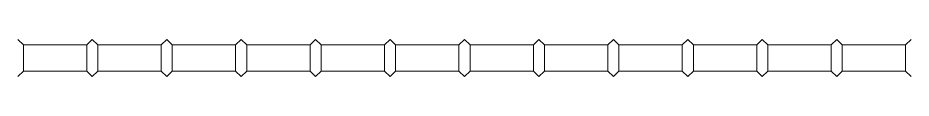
# Model space of a CAD drawing. Header units: centimetres. Extents: x -2268 to 4168, y -1681 to 1458.
# Drawn here: x 3077.1 to 3317.1, y 232.8 to 242.8 of the extents above; entities that cross this region are included whole.
import ezdxf

# ---------------------------------------------------------------- set-up
doc = ezdxf.new("R2010")
doc.units = ezdxf.units.CM
doc.layers.add('PDF11_Text_Num_Penna__4', color=4, linetype='Continuous', lineweight=18)

msp = doc.modelspace()

# ---------------------------------------------------------------- linework, layer by layer
at = {"layer": 'PDF11_Text_Num_Penna__4', "color": 4, "linetype": 'Continuous', "lineweight": 18}
for p, q in [((3077.0782, 242.8014), (3078.5782, 241.3014)), ((3095.5782, 241.3014), (3097.0782, 242.8014)), ((3097.0782, 242.8014), (3098.5782, 241.3014)), ((3115.5782, 241.3014), (3117.0782, 242.8014)), ((3117.0782, 242.8014), (3118.5782, 241.3014)), ((3135.5782, 241.3014), (3137.0782, 242.8014)), ((3137.0782, 242.8014), (3138.5782, 241.3014)), ((3155.5782, 241.3014), (3157.0782, 242.8014)), ((3157.0782, 242.8014), (3158.5782, 241.3014)), ((3175.5782, 241.3014), (3177.0782, 242.8014)), ((3177.0782, 242.8014), (3178.5782, 241.3014)), ((3195.5782, 241.3014), (3197.0782, 242.8014)), ((3197.0782, 242.8014), (3198.5782, 241.3014)), ((3215.5782, 241.3014), (3217.0782, 242.8014)), ((3217.0782, 242.8014), (3218.5782, 241.3014)), ((3235.5782, 241.3014), (3237.0782, 242.8014)), ((3237.0782, 242.8014), (3238.5782, 241.3014)), ((3255.5782, 241.3014), (3257.0782, 242.8014)), ((3257.0782, 242.8014), (3258.5782, 241.3014)), ((3275.5782, 241.3014), (3277.0782, 242.8014)), ((3277.0782, 242.8014), (3278.5782, 241.3014)), ((3295.5782, 241.3014), (3297.0782, 242.8014)), ((3297.0782, 242.8014), (3298.5782, 241.3014)), ((3315.5782, 241.3014), (3317.0782, 242.8014)), ((3095.5782, 241.3014), (3078.5782, 241.3014)), ((3078.5782, 234.3014), (3078.5782, 241.3014)), ((3095.5782, 234.3014), (3095.5782, 241.3014)), ((3115.5782, 241.3014), (3098.5782, 241.3014)), ((3098.5782, 234.3014), (3098.5782, 241.3014)), ((3115.5782, 234.3014), (3115.5782, 241.3014)), ((3135.5782, 241.3014), (3118.5782, 241.3014)), ((3118.5782, 234.3014), (3118.5782, 241.3014)), ((3135.5782, 234.3014), (3135.5782, 241.3014)), ((3155.5782, 241.3014), (3138.5782, 241.3014)), ((3138.5782, 234.3014), (3138.5782, 241.3014)), ((3155.5782, 234.3014), (3155.5782, 241.3014)), ((3175.5782, 241.3014), (3158.5782, 241.3014)), ((3158.5782, 234.3014), (3158.5782, 241.3014)), ((3175.5782, 234.3014), (3175.5782, 241.3014)), ((3195.5782, 241.3014), (3178.5782, 241.3014)), ((3178.5782, 234.3014), (3178.5782, 241.3014)), ((3195.5782, 234.3014), (3195.5782, 241.3014)), ((3215.5782, 241.3014), (3198.5782, 241.3014)), ((3198.5782, 234.3014), (3198.5782, 241.3014)), ((3215.5782, 234.3014), (3215.5782, 241.3014)), ((3235.5782, 241.3014), (3218.5782, 241.3014)), ((3218.5782, 234.3014), (3218.5782, 241.3014)), ((3235.5782, 234.3014), (3235.5782, 241.3014)), ((3255.5782, 241.3014), (3238.5782, 241.3014)), ((3238.5782, 234.3014), (3238.5782, 241.3014)), ((3255.5782, 234.3014), (3255.5782, 241.3014)), ((3275.5782, 241.3014), (3258.5782, 241.3014)), ((3258.5782, 234.3014), (3258.5782, 241.3014)), ((3275.5782, 234.3014), (3275.5782, 241.3014)), ((3295.5782, 241.3014), (3278.5782, 241.3014)), ((3278.5782, 234.3014), (3278.5782, 241.3014)), ((3295.5782, 234.3014), (3295.5782, 241.3014)), ((3315.5782, 241.3014), (3298.5782, 241.3014)), ((3298.5782, 234.3014), (3298.5782, 241.3014)), ((3315.5782, 234.3014), (3315.5782, 241.3014)), ((3078.5782, 234.3014), (3077.0782, 232.8014)), ((3095.5782, 234.3014), (3078.5782, 234.3014)), ((3095.5782, 234.3014), (3097.0782, 232.8014)), ((3098.5782, 234.3014), (3097.0782, 232.8014)), ((3115.5782, 234.3014), (3098.5782, 234.3014)), ((3115.5782, 234.3014), (3117.0782, 232.8014)), ((3118.5782, 234.3014), (3117.0782, 232.8014)), ((3135.5782, 234.3014), (3118.5782, 234.3014)), ((3135.5782, 234.3014), (3137.0782, 232.8014)), ((3138.5782, 234.3014), (3137.0782, 232.8014)), ((3155.5782, 234.3014), (3138.5782, 234.3014)), ((3155.5782, 234.3014), (3157.0782, 232.8014)), ((3158.5782, 234.3014), (3157.0782, 232.8014)), ((3175.5782, 234.3014), (3158.5782, 234.3014)), ((3175.5782, 234.3014), (3177.0782, 232.8014)), ((3178.5782, 234.3014), (3177.0782, 232.8014)), ((3195.5782, 234.3014), (3178.5782, 234.3014)), ((3195.5782, 234.3014), (3197.0782, 232.8014)), ((3198.5782, 234.3014), (3197.0782, 232.8014)), ((3215.5782, 234.3014), (3198.5782, 234.3014)), ((3215.5782, 234.3014), (3217.0782, 232.8014)), ((3218.5782, 234.3014), (3217.0782, 232.8014)), ((3235.5782, 234.3014), (3218.5782, 234.3014)), ((3235.5782, 234.3014), (3237.0782, 232.8014)), ((3238.5782, 234.3014), (3237.0782, 232.8014)), ((3255.5782, 234.3014), (3238.5782, 234.3014)), ((3255.5782, 234.3014), (3257.0782, 232.8014)), ((3258.5782, 234.3014), (3257.0782, 232.8014)), ((3275.5782, 234.3014), (3258.5782, 234.3014)), ((3275.5782, 234.3014), (3277.0782, 232.8014)), ((3278.5782, 234.3014), (3277.0782, 232.8014)), ((3295.5782, 234.3014), (3278.5782, 234.3014)), ((3295.5782, 234.3014), (3297.0782, 232.8014)), ((3298.5782, 234.3014), (3297.0782, 232.8014)), ((3315.5782, 234.3014), (3298.5782, 234.3014)), ((3315.5782, 234.3014), (3317.0782, 232.8014))]:
    msp.add_line(p, q, dxfattribs=at)

doc.saveas('drawing.dxf')
